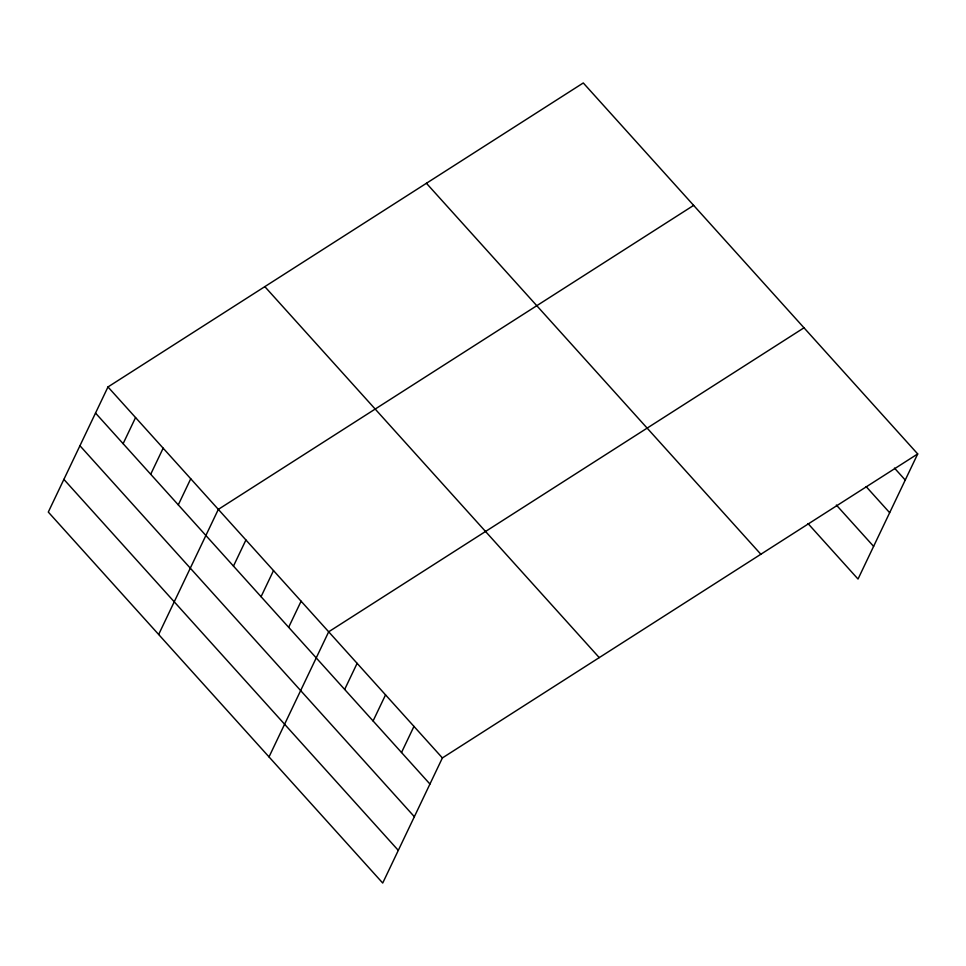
<?xml version="1.0" encoding="UTF-8"?>
<svg xmlns="http://www.w3.org/2000/svg" width="966" height="966" viewBox="0 0 966 966"><rect width="100%" height="100%" fill="white"/><g stroke="black" fill="none" stroke-linecap="round" stroke-linejoin="round"><path stroke-width="1.45" d="M107.975 386.955L48.3 512.065L382.717 883.045L442.392 757.936L917.7 453.935L583.283 82.955L107.975 386.955L442.392 757.936M123.117 443.672L135.566 417.566M150.696 474.27L163.157 448.176M178.287 504.88L190.737 478.774M158.653 634.493L218.328 509.384L693.636 205.384M233.47 566.088L245.919 539.982M261.061 596.698L273.511 570.592M288.653 627.296L301.102 601.202M269.019 756.909L328.681 631.8L804.002 327.8M344.657 689.434L357.118 663.34M373.081 720.974L385.543 694.868M401.518 752.502L413.967 726.396M917.7 453.935L858.025 579.045L808.035 523.584M894.468 468.075L905.251 480.042M866.14 486.61L889.662 512.705M836.363 505.049L873.614 546.37M426.429 183.274L760.846 554.255M264.829 286.636L599.246 657.617M95.525 413.062L429.942 784.042M79.937 445.737L414.354 816.705M63.889 479.39L398.294 850.37"/></g></svg>
